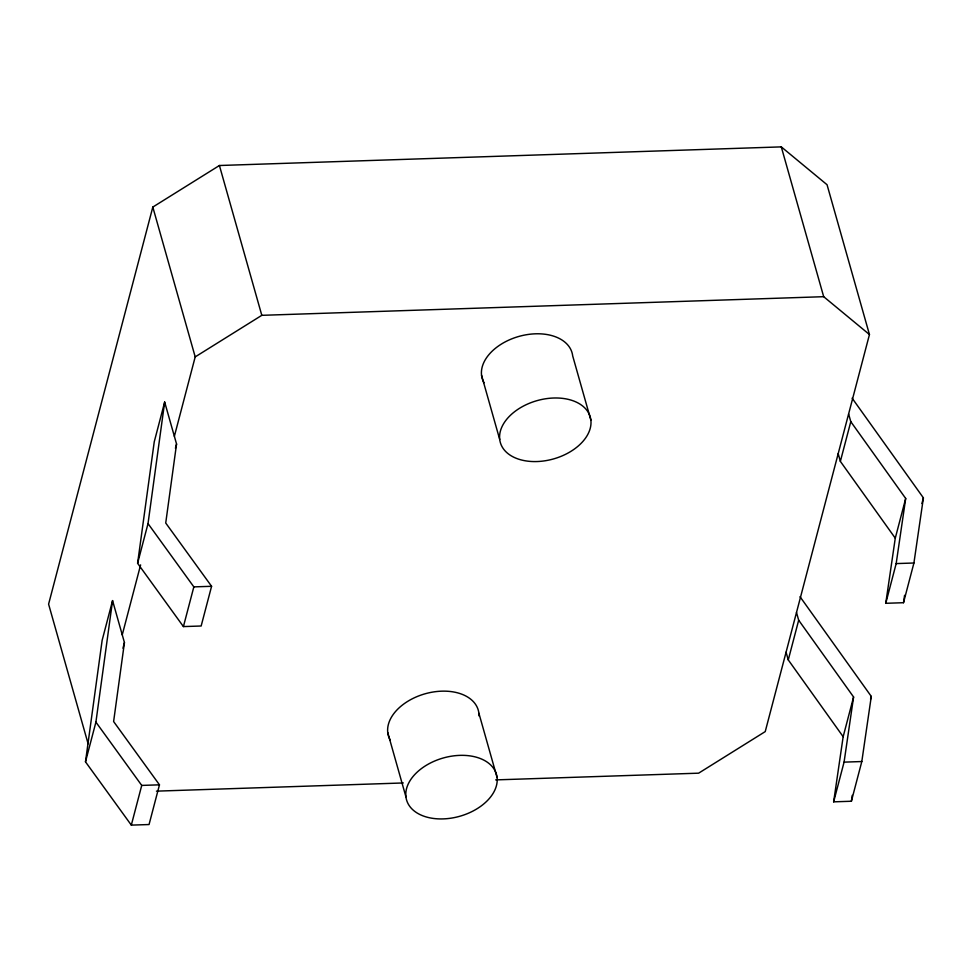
<?xml version="1.0" encoding="UTF-8"?>
<svg xmlns="http://www.w3.org/2000/svg" width="972" height="972" viewBox="0 0 972 972"><rect width="100%" height="100%" fill="white"/><g stroke="black" fill="none" stroke-linecap="round" stroke-linejoin="round"><path stroke-width="1.46" d="M85.487 761.829L102.145 640.305L112.57 600.599L124.44 642.565L113.615 721.54L159.469 784.829L149.056 824.535L131.317 825.119L85.487 761.829L95.912 722.123L112.57 600.599M137.599 563.298L154.256 441.774L164.669 402.068L176.552 444.022L165.726 523.009L211.58 586.298L201.155 626.004L183.416 626.588L137.599 563.298L148.023 523.592L164.669 402.068M796.505 612.482L798.68 620.209L853.586 696.997L843.161 736.703L833.648 801.839L851.387 801.244L852.25 795.327M851.387 801.244L861.812 761.538L871.289 696.414L800.017 596.711M848.605 413.951L850.792 421.666L905.697 498.466L895.273 538.172L885.759 603.296L903.498 602.713L904.58 595.314M903.498 602.713L913.923 563.007L923.4 497.883L852.116 398.168M833.648 801.839L844.073 762.133L853.586 696.997M885.759 603.296L896.172 563.59L905.697 498.466M495.684 779.896L698.625 773.177L765.231 731.6L869.454 334.538L827.051 184.729L781.294 146.881L219.417 165.507L152.811 207.072L48.6 604.147L88.112 743.774M122.253 634.838L140.612 564.902M174.365 436.307L195.202 356.894L152.811 207.072M122.958 648.227L124.44 642.565M175.434 448.286L176.552 444.022M131.317 825.119L141.73 785.412L95.912 722.123M183.416 626.588L193.841 586.881L148.023 523.592M843.161 736.703L788.268 659.915L798.68 620.209M895.273 538.172L840.367 461.372L850.792 421.666M870.548 699.257L871.289 696.414M921.906 503.557L923.4 497.883M195.202 356.894L261.808 315.329L823.685 296.691L869.454 334.538M193.841 586.881L211.58 586.298M896.172 563.59L913.923 563.007M141.73 785.412L159.469 784.829M844.073 762.133L861.812 761.538M156.443 791.147L403.307 782.958M781.294 146.881L823.685 296.691M838.18 453.657L840.367 461.372M786.081 652.188L788.268 659.915M590.867 420.111A46.729 30.29 -15.8 0 0 519.4 408.374A46.729 30.29 -15.8 0 0 525.597 460.85A46.729 30.29 -15.8 0 0 590.867 420.111L572.69 355.91A46.729 30.29 -15.8 0 0 517.614 336.798A46.729 30.29 -15.8 0 0 484.02 382.737M481.541 375.228L499.705 439.441M478.904 713.266L497.069 777.479A46.729 30.29 -15.8 0 1 431.811 818.205A46.729 30.29 -15.8 0 1 425.602 765.729A46.729 30.29 -15.8 0 1 497.069 777.479M387.755 732.584L405.919 796.797M219.417 165.507L261.808 315.329M390.234 740.105A46.729 30.29 -15.8 0 1 425.785 693.595A46.729 30.29 -15.8 0 1 479.038 715.939"/></g></svg>
